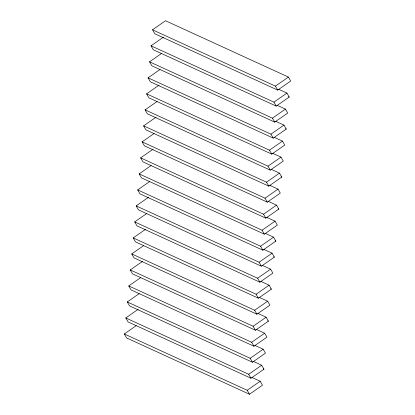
<?xml version="1.0" encoding="UTF-8"?>
<svg xmlns="http://www.w3.org/2000/svg" width="415" height="415" viewBox="0 0 415 415"><rect width="100%" height="100%" fill="white"/><g stroke="black" fill="none" stroke-linecap="round" stroke-linejoin="round"><path stroke-width="0.62" d="M152.518 29.813L165.507 20.75L288.42 77.071L290.697 81.034L277.708 90.097L154.8 33.771L152.518 29.813L275.425 86.133L277.708 90.097M278.61 89.267L286.931 93.079L289.214 97.043L276.224 106.105L153.311 49.779L151.034 45.816L163.505 37.122M277.127 105.275L285.447 109.088L287.73 113.051L274.735 122.109L151.828 65.788L149.545 61.825L161.497 53.494M275.643 121.284L283.964 125.097L286.246 129.06L273.252 138.117L150.344 81.797L148.062 77.833L160.014 69.497M274.154 137.292L282.48 141.105L284.757 145.068L271.768 154.126L148.855 97.805L146.578 93.842L159.049 85.148M272.671 153.301L280.991 157.114L283.274 161.077L270.279 170.134L147.372 113.814L145.089 109.851L157.046 101.514M271.187 169.31L279.508 173.122L281.79 177.086L268.796 186.143L145.888 129.822L143.606 125.859L156.082 117.16M269.698 185.318L278.024 189.131L280.301 193.094L267.312 202.152L144.404 145.831L142.122 141.868L154.074 133.531M268.214 201.327L276.535 205.14L278.818 209.098L265.828 218.16L142.916 161.834L140.638 157.876L153.109 149.177M266.731 217.335L275.052 221.148L277.334 225.106L264.339 234.169L141.432 177.843L139.15 173.885L151.107 165.549M275.425 86.133L288.42 77.071M265.247 233.339L273.568 237.157L275.851 241.115L262.856 250.178L139.948 193.852L137.666 189.894L149.618 181.557M151.034 45.816L273.942 102.142L286.931 93.079M263.758 249.348L272.084 253.166L274.362 257.124L261.372 266.186L138.465 209.86L136.182 205.902L148.653 197.203M149.545 61.825L272.458 118.151L285.447 109.088M262.275 265.356L270.596 269.169L272.878 273.132L259.889 282.195L136.976 225.869L134.699 221.906L146.651 213.575M148.062 77.833L270.969 134.159L283.964 125.097M260.791 281.365L269.112 285.178L271.394 289.141L258.4 298.203L135.492 241.878L133.21 237.914L145.686 229.22M146.578 93.842L269.485 150.168L282.48 141.105M259.308 297.373L267.628 301.186L269.911 305.15L256.916 314.207L134.009 257.886L131.726 253.923L143.678 245.592M145.089 109.851L268.002 166.176L280.991 157.114M257.819 313.382L266.145 317.195L268.422 321.158L255.433 330.216L132.52 273.895L130.243 269.932L142.713 261.237M143.606 125.859L266.513 182.18L279.508 173.122M256.335 329.391L264.656 333.204L266.938 337.167L253.944 346.224L131.036 289.903L128.754 285.94L140.711 277.604M142.122 141.868L265.029 198.188L278.024 189.131M254.852 345.399L263.172 349.212L265.455 353.175L252.46 362.233L129.553 305.912L127.27 301.949L139.222 293.613M140.638 157.876L263.546 214.197L276.535 205.14M253.363 361.408L261.689 365.221L263.966 369.184L250.976 378.241L128.069 321.921L125.787 317.957L138.257 309.258M139.15 173.885L262.062 230.206L275.052 221.148M251.879 377.417L260.2 381.229L262.482 385.187L249.493 394.25L126.58 337.929L124.303 333.966L136.255 325.63M137.666 189.894L260.573 246.214L273.568 237.157M136.182 205.902L259.09 262.223L272.084 253.166M134.699 221.906L257.606 278.232L270.596 269.169M133.21 237.914L256.122 294.24L269.112 285.178M131.726 253.923L254.634 310.249L267.628 301.186M130.243 269.932L253.15 326.257L266.145 317.195M128.754 285.94L251.666 342.266L264.656 333.204M127.27 301.949L250.178 358.275L263.172 349.212M125.787 317.957L248.694 374.278L261.689 365.221M124.303 333.966L247.21 390.287L260.2 381.229M288.575 96.747L289.214 97.043M285.603 128.764L286.246 129.06M281.147 176.79L281.79 177.086M278.18 208.807L278.818 209.098M275.207 240.825L275.851 241.115M273.724 256.833L274.362 257.124M270.751 288.845L271.394 289.141M267.784 320.862L268.422 321.158M263.328 368.888L263.966 369.184M273.942 102.142L276.224 106.105M272.458 118.151L274.735 122.109M270.969 134.159L273.252 138.117M269.485 150.168L271.768 154.126M268.002 166.176L270.279 170.134M266.513 182.18L268.796 186.143M265.029 198.188L267.312 202.152M263.546 214.197L265.828 218.16M262.062 230.206L264.339 234.169M260.573 246.214L262.856 250.178M259.09 262.223L261.372 266.186M257.606 278.232L259.889 282.195M256.122 294.24L258.4 298.203M254.634 310.249L256.916 314.207M253.15 326.257L255.433 330.216M251.666 342.266L253.944 346.224M250.178 358.275L252.46 362.233M248.694 374.278L250.976 378.241M247.21 390.287L249.493 394.25"/></g></svg>
